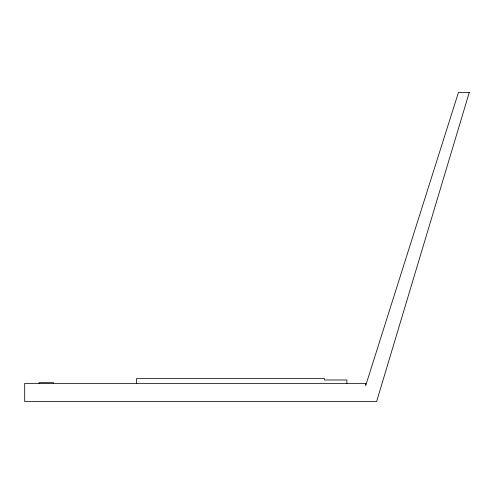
<?xml version="1.0" encoding="UTF-8"?>
<svg xmlns="http://www.w3.org/2000/svg" width="494" height="494" viewBox="0 0 494 494"><rect width="100%" height="100%" fill="white"/><g stroke="black" fill="none" stroke-linecap="round" stroke-linejoin="round"><path stroke-width="0.74" d="M346.887 383.356L346.887 379.972L324.472 379.972L324.472 378.62L136.449 378.62L136.449 383.356M53.494 383.356L53.494 382.683L39.007 382.683L39.007 383.356M469.3 92.372L376.589 401.628L24.7 401.628L24.7 383.356L365.751 383.356L365.751 385.388L458.463 92.372L469.3 92.372"/></g></svg>
